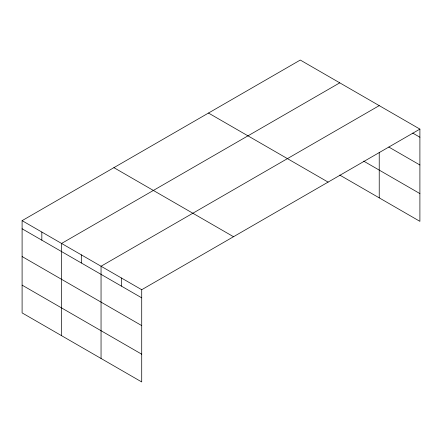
<?xml version="1.0" encoding="UTF-8"?>
<svg xmlns="http://www.w3.org/2000/svg" width="442" height="442" viewBox="0 0 442 442"><rect width="100%" height="100%" fill="white"/><g stroke="black" fill="none" stroke-linecap="round" stroke-linejoin="round"><path stroke-width="0.66" d="M22.1 220.657L141.716 289.72L141.716 381.949L22.1 312.892L22.1 220.657L300.284 60.051L419.9 129.108L419.9 221.343L339.76 175.071M339.76 82.842L61.571 243.448L61.571 335.677M379.23 105.632L101.047 266.239L101.047 358.468M141.716 289.72L419.9 129.108M412.723 133.092L419.9 137.235M388.8 147.037L419.9 164.993M363.683 161.131L419.9 193.585M208.486 113.053L328.097 182.11M113.903 167.656L233.514 236.719M22.1 228.785L141.716 297.842M22.1 256.542L141.716 325.599M22.1 285.134L141.716 354.197M379.23 152.402L379.23 197.861M121.379 277.979L121.379 286.107M81.311 254.846L81.311 262.968M41.835 232.056L41.835 240.177"/></g></svg>
